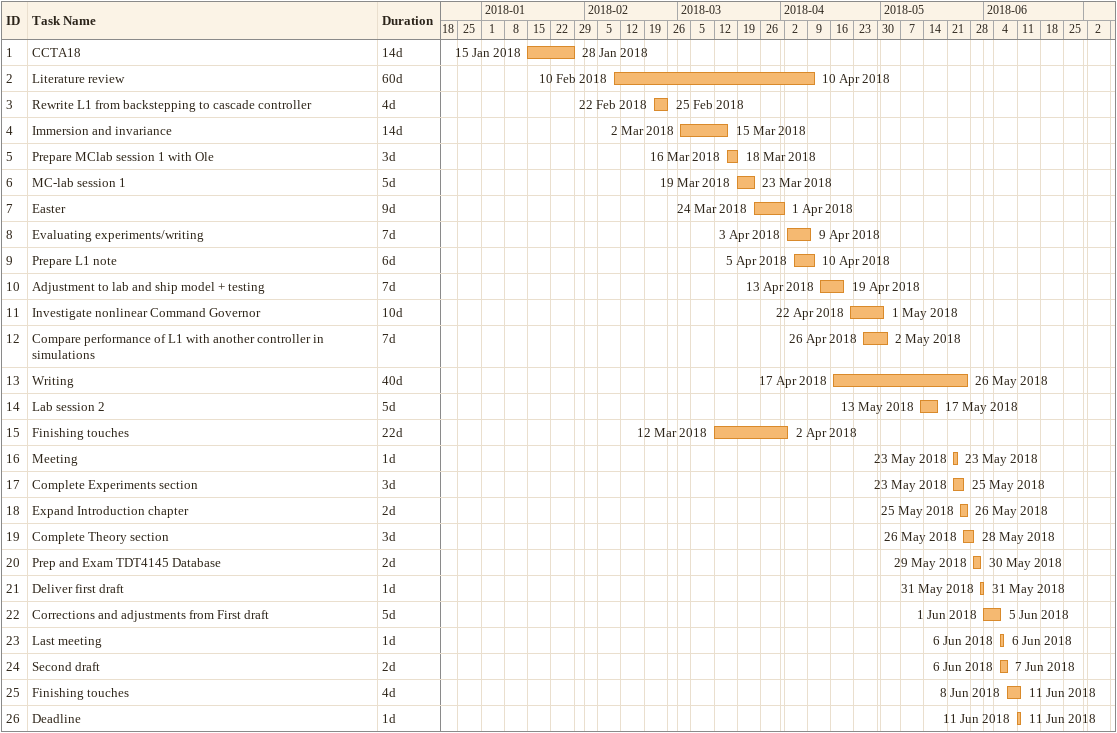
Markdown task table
| ID | Task | Duration | Start | Finish |
|---|---|---|---|---|
| 1 | CCTA18 | 14d | 2018-01-15 | 2018-01-28 |
| 2 | Literature review | 60d | 2018-02-10 | 2018-04-10 |
| 3 | Rewrite L1 from backstepping to cascade controller | 4d | 2018-02-22 | 2018-02-25 |
| 4 | Immersion and invariance | 14d | 2018-03-02 | 2018-03-15 |
| 5 | Prepare MClab session 1 with Ole | 3d | 2018-03-16 | 2018-03-18 |
| 6 | MC-lab session 1 | 5d | 2018-03-19 | 2018-03-23 |
| 7 | Easter | 9d | 2018-03-24 | 2018-04-01 |
| 8 | Evaluating experiments/writing | 7d | 2018-04-03 | 2018-04-09 |
| 9 | Prepare L1 note | 6d | 2018-04-05 | 2018-04-10 |
| 10 | Adjustment to lab and ship model + testing | 7d | 2018-04-13 | 2018-04-19 |
| 11 | Investigate nonlinear Command Governor | 10d | 2018-04-22 | 2018-05-01 |
| 12 | Compare performance of L1 with another controller in simulations | 7d | 2018-04-26 | 2018-05-02 |
| 13 | Writing | 40d | 2018-04-17 | 2018-05-26 |
| 14 | Lab session 2 | 5d | 2018-05-13 | 2018-05-17 |
| 15 | Finishing touches | 22d | 2018-03-12 | 2018-04-02 |
| 16 | Meeting | 1d | 2018-05-23 | 2018-05-23 |
| 17 | Complete Experiments section | 3d | 2018-05-23 | 2018-05-25 |
| 18 | Expand Introduction chapter | 2d | 2018-05-25 | 2018-05-26 |
| 19 | Complete Theory section | 3d | 2018-05-26 | 2018-05-28 |
| 20 | Prep and Exam TDT4145 Database | 2d | 2018-05-29 | 2018-05-30 |
| 21 | Deliver first draft | 1d | 2018-05-31 | 2018-05-31 |
| 22 | Corrections and adjustments from First draft | 5d | 2018-06-01 | 2018-06-05 |
| 23 | Last meeting | 1d | 2018-06-06 | 2018-06-06 |
| 24 | Second draft | 2d | 2018-06-06 | 2018-06-07 |
| 25 | Finishing touches | 4d | 2018-06-08 | 2018-06-11 |
| 26 | Deadline | 1d | 2018-06-11 | 2018-06-11 |
